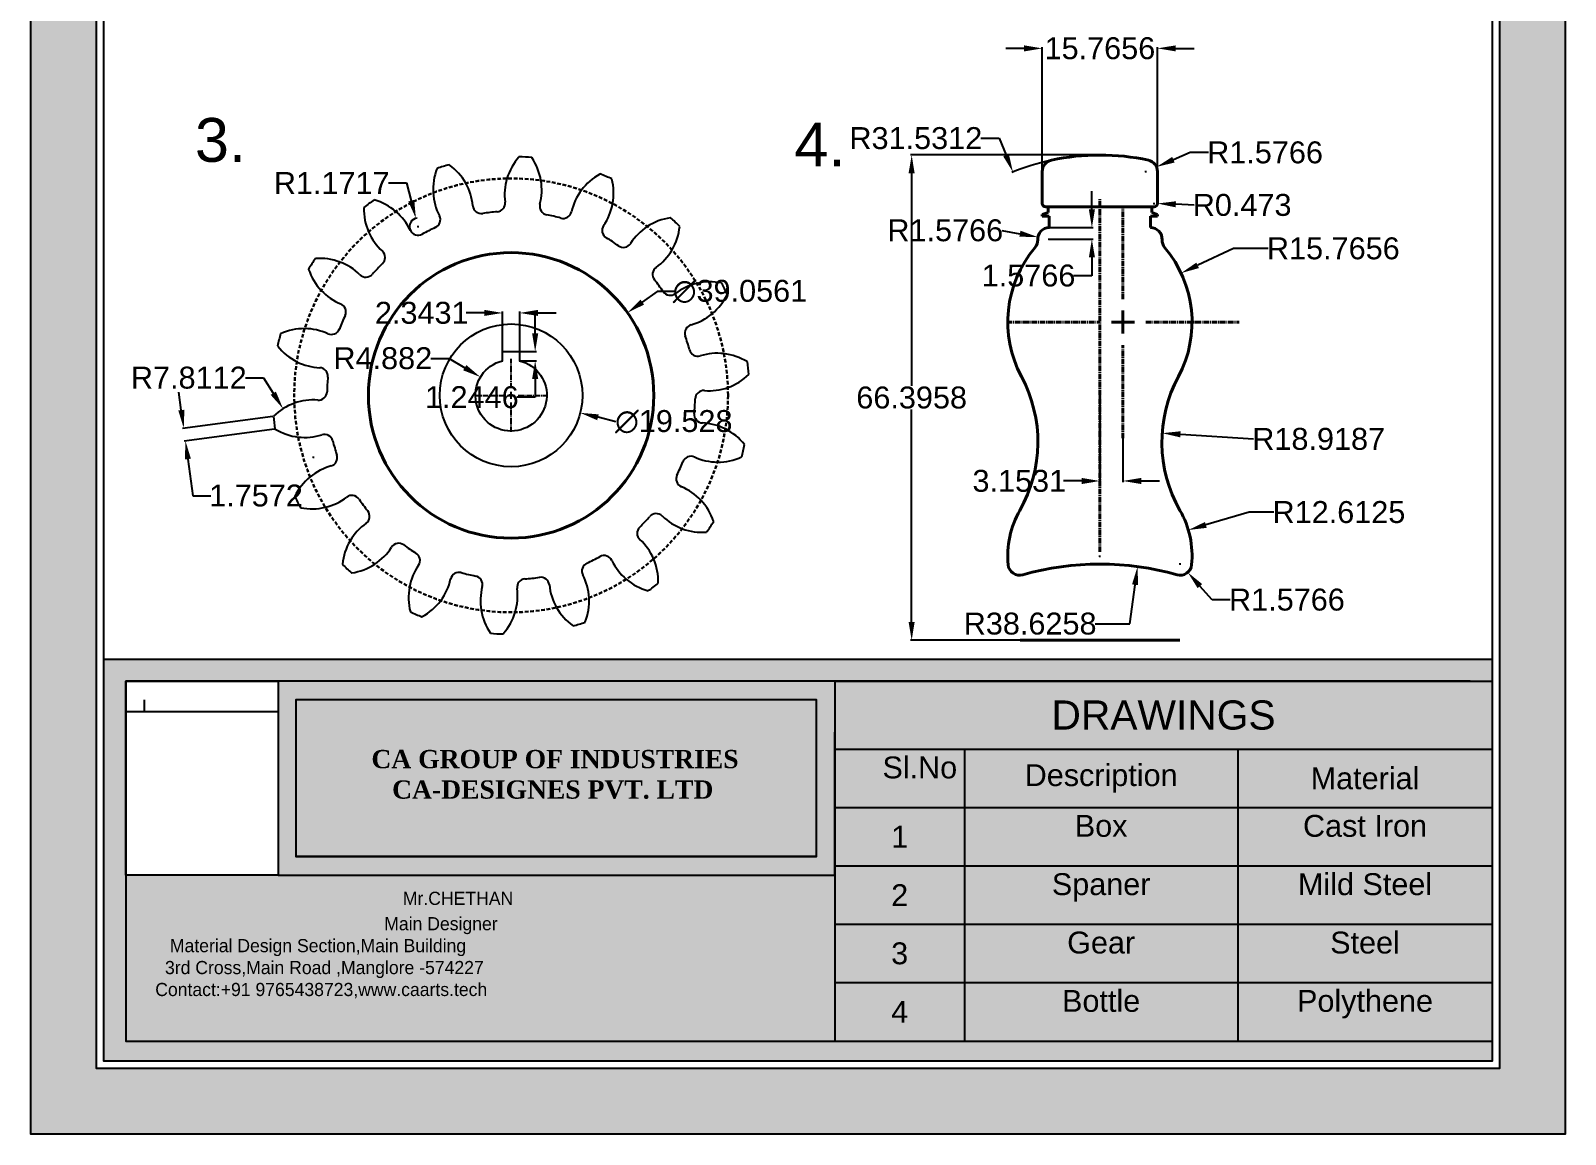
# Model space of a CAD drawing. Header units: centimetres. Extents: x 2415 to 2625, y 2816 to 3113.
# Drawn here: x 2415.3 to 2625.3, y 2815.6 to 2966.6 of the extents above; entities that cross this region are included whole.
import ezdxf

# ---------------------------------------------------------------- set-up
doc = ezdxf.new("R2010")
doc.units = ezdxf.units.CM
doc.linetypes.add('CENTER2', pattern=[1.125, 0.75, -0.125, 0.125, -0.125])
doc.linetypes.add('DASHED', pattern=[0.75, 0.5, -0.25])
doc.layers.add('dashedc', color=255, linetype='DASHED', lineweight=30)
doc.layers.add('Layer1', color=7, linetype='Continuous', lineweight=40)
doc.layers.add('dimensions', color=210, linetype='Continuous')
doc.styles.get("Standard").update_dxf_attribs({"font": 'arial.ttf'})
doc.dimstyles.get("Standard").update_dxf_attribs({"dimtxt": 3, "dimasz": 2.5, "dimexe": 0.18, "dimexo": 0.0625, "dimgap": 0.09, "dimtad": 0, "dimtih": 1, "dimtoh": 1, "dimdec": 4, "dimdsep": 46, "dimtxsty": 'Standard', "dimcen": 0.09, "dimadec": 0, "dimazin": 0, "dimtfac": 1, "dimtdec": 4, "dimtofl": 0, "dimtmove": 0, "dimatfit": 3, "dimfxl": 1, "dimtolj": 1, "dimtzin": 0, "dimarcsym": 0})
picture_1 = doc.add_image_def('image1.png', size_in_pixel=(343, 436))

# ---------------------------------------------------------------- blocks, each defined once
blk = doc.blocks.new('*T2')
at = {"color": 0, "linetype": 'ByBlock', "lineweight": -2, "transparency": 16777216}
for p, q in [((0, 0), (89.96, 0)), ((0, 0), (0, -49.24)), ((89.96, 0), (89.96, -49.24)), ((0, -9.31), (89.96, -9.31)), ((17.74, -9.31), (17.74, -49.24)), ((55.15, -9.31), (55.15, -49.24)), ((0, -17.3), (89.96, -17.3)), ((0, -25.28), (89.96, -25.28)), ((0, -33.27), (89.96, -33.27)), ((0, -41.25), (89.96, -41.25)), ((0, -49.24), (89.96, -49.24))]:
    blk.add_line(p, q, dxfattribs=at)
at = {"color": 0, "transparency": 16777216}
for s, insert, char_height, width, attachment_point in [('DRAWINGS', (44.98, -4.66), 3.992, 87.9621, 5), ('Sl.No', (16.74, -10.31), 2.994, 15.7439, 3), ('Description', (36.44, -13.31), 2.9941, 35.4092, 5), ('Material', (72.55, -13.31), 2.994, 32.817, 5), ('Box', (36.44, -18.3), 2.994, 35.4092, 2), ('Cast Iron', (72.55, -18.3), 2.994, 32.817, 2), ('1', (8.87, -21.29), 2.99, 15.7439, 5), ('Spaner', (36.44, -26.28), 2.994, 35.4092, 2), ('Mild Steel', (72.55, -26.28), 2.994, 32.817, 2), ('2', (8.87, -29.28), 2.99, 15.7439, 5), ('3', (8.87, -37.26), 2.99, 15.7439, 5), ('Gear', (36.44, -34.27), 2.994, 35.4092, 2), ('Steel', (72.55, -34.27), 2.994, 32.817, 2), ('4', (8.87, -45.24), 2.99, 15.7439, 5), ('Bottle', (36.44, -42.25), 2.994, 35.4092, 2), ('Polythene', (72.55, -42.25), 2.994, 32.817, 2)]:
    blk.add_mtext(s, dxfattribs=dict(at, insert=insert, char_height=char_height, width=width, attachment_point=attachment_point))
blk = doc.blocks.new('*U93')
for centre, radius, start, end in [((5.47, -2.52), 7.81, 118.5581, 143.3417), ((5.47, -2.52), 7.81, 118.2649, 118.5581), ((-10.42, -25.93), 32.66, 65.0383, 68.0778), ((5.47, -2.52), 7.81, 143.3417, 167.356), ((-4.2, 1.72), 7.81, 349.4948, 14.4891), ((-4.2, 1.72), 7.81, 325.5403, 349.4948), ((-3.29, -0.55), 1.17, 254.3174, 347.356), ((3.21, -3.36), 1.17, 145.5403, 238.8798)]:
    blk.add_arc(centre, radius, start, end)
blk = doc.blocks.new('*U95')
at = {"color": 0, "linetype": 'ByBlock', "lineweight": -2, "transparency": 16777216}
for p, rotation in [((570.35, 280.6), 20.00000000000003), ((560.75, 279.24), 40.00000000000001), ((552.19, 274.66), 59.99999999999999), ((588.09, 273.48), 340), ((545.7, 267.44), 80.00000000000003), ((594.08, 265.84), 320.0000000000001), ((542.09, 258.43), 100), ((597.1, 256.62), 300.0000000000001), ((541.77, 248.73), 120), ((596.78, 246.92), 280), ((544.78, 239.51), 140), ((593.16, 237.91), 260), ((550.77, 231.87), 160), ((586.68, 230.68), 239.9999999999999), ((559.01, 226.74), 180), ((578.12, 226.11), 220), ((568.51, 224.74), 200)]:
    blk.add_blockref('*U93', p, dxfattribs=dict(at, rotation=rotation))
blk.add_blockref('*U93', (579.85, 278.6), dxfattribs=at)
blk = doc.blocks.new('*U96')
at = {"color": 0, "linetype": 'CENTER2', "transparency": 16777216}
for p, q in [((0, 0.98), (0, 5)), ((-5, 0), (-0.98, 0)), ((0.98, 0), (5, 0)), ((0, -5), (0, -0.98))]:
    blk.add_line(p, q, dxfattribs=at)
at = {"color": 0, "linetype": 'Continuous', "transparency": 16777216}
for p, q in [((-0.49, 0), (0.49, 0)), ((0, -0.49), (0, 0.49))]:
    blk.add_line(p, q, dxfattribs=at)
blk = doc.blocks.new('*D97')
at = {"layer": 'Defpoints', "color": 0, "transparency": 16777216}
for p in [(2497.01, 2927.97), (2465.17, 2905.35)]:
    blk.add_point(p, dxfattribs=at)
at = {"layer": 'dimensions', "color": 0, "lineweight": -2, "transparency": 16777216}
for p, q in [((2501.08, 2930.87), (2499.04, 2929.42)), ((2503.58, 2930.87), (2501.08, 2930.87)), ((2481, 2916.66), (2481.18, 2916.66)), ((2481.09, 2916.57), (2481.09, 2916.75))]:
    blk.add_line(p, q, dxfattribs=at)
at = {"layer": 'dimensions', "color": 0, "transparency": 16777216}
blk.add_solid([(2498.8, 2929.76), (2499.28, 2929.08), (2497.01, 2927.97)], dxfattribs=at)
at = {"layer": 'dimensions', "color": 0, "transparency": 16777216, "insert": (2512.41, 2930.87), "char_height": 3, "attachment_point": 5}
blk.add_mtext('\\A1;∅39.0561', dxfattribs=at)
blk = doc.blocks.new('*D98')
at = {"layer": 'Defpoints', "color": 0, "transparency": 16777216}
for p in [(2471.62, 2919.06), (2490.55, 2914.27)]:
    blk.add_point(p, dxfattribs=at)
at = {"layer": 'dimensions', "color": 0, "lineweight": -2, "transparency": 16777216}
for p, q in [((2481, 2916.66), (2481.18, 2916.66)), ((2481.09, 2916.57), (2481.09, 2916.75)), ((2495.4, 2913.05), (2492.98, 2913.66))]:
    blk.add_line(p, q, dxfattribs=at)
at = {"layer": 'dimensions', "color": 0, "transparency": 16777216}
blk.add_solid([(2493.08, 2914.06), (2492.87, 2913.26), (2490.55, 2914.27)], dxfattribs=at)
at = {"layer": 'dimensions', "color": 0, "transparency": 16777216, "insert": (2503.35, 2913.05), "char_height": 3, "attachment_point": 5}
blk.add_mtext('\\A1;∅19.528', dxfattribs=at)
blk = doc.blocks.new('*D99')
at = {"layer": 'Defpoints', "color": 0, "transparency": 16777216}
for p in [(2476.89, 2919.17), (2481.09, 2916.66)]:
    blk.add_point(p, dxfattribs=at)
at = {"layer": 'dimensions', "color": 0, "lineweight": -2, "transparency": 16777216}
for p, q in [((2470.1, 2921.73), (2472.6, 2921.73)), ((2472.6, 2921.73), (2474.75, 2920.45)), ((2481, 2916.66), (2481.18, 2916.66)), ((2481.09, 2916.57), (2481.09, 2916.75))]:
    blk.add_line(p, q, dxfattribs=at)
at = {"layer": 'dimensions', "color": 0, "transparency": 16777216}
blk.add_solid([(2474.96, 2920.81), (2474.53, 2920.09), (2476.89, 2919.17)], dxfattribs=at)
at = {"layer": 'dimensions', "color": 0, "transparency": 16777216, "insert": (2463.53, 2921.73), "char_height": 3, "attachment_point": 5}
blk.add_mtext('\\A1;R4.882', dxfattribs=at)
blk = doc.blocks.new('*D100')
at = {"layer": 'Defpoints', "color": 0, "transparency": 16777216}
for p in [(2482.26, 2922.65), (2482.26, 2921.4), (2484.38, 2921.4)]:
    blk.add_point(p, dxfattribs=at)
at = {"layer": 'dimensions', "color": 0, "lineweight": -2, "transparency": 16777216}
for p, q in [((2484.38, 2925.15), (2484.38, 2927.65)), ((2482.32, 2922.65), (2484.56, 2922.65)), ((2482.32, 2921.4), (2484.56, 2921.4)), ((2484.38, 2918.9), (2484.38, 2916.4)), ((2484.38, 2916.4), (2481.88, 2916.4))]:
    blk.add_line(p, q, dxfattribs=at)
at = {"layer": 'dimensions', "color": 0, "transparency": 16777216}
for points in [[(2483.96, 2925.15), (2484.8, 2925.15), (2484.38, 2922.65)], [(2483.96, 2918.9), (2484.8, 2918.9), (2484.38, 2921.4)]]:
    blk.add_solid(points, dxfattribs=at)
at = {"layer": 'dimensions', "color": 0, "transparency": 16777216, "insert": (2475.71, 2916.4), "char_height": 3, "attachment_point": 5}
blk.add_mtext('\\A1;1.2446', dxfattribs=at)
blk = doc.blocks.new('*D101')
at = {"layer": 'Defpoints', "color": 0, "transparency": 16777216}
for p in [(2479.92, 2927.94), (2479.92, 2922.65), (2482.26, 2922.65)]:
    blk.add_point(p, dxfattribs=at)
at = {"layer": 'dimensions', "color": 0, "lineweight": -2, "transparency": 16777216}
for p, q in [((2477.42, 2927.94), (2474.92, 2927.94)), ((2479.92, 2922.71), (2479.92, 2928.12)), ((2482.26, 2922.71), (2482.26, 2928.12)), ((2484.76, 2927.94), (2487.26, 2927.94))]:
    blk.add_line(p, q, dxfattribs=at)
at = {"layer": 'dimensions', "color": 0, "transparency": 16777216}
for points in [[(2477.42, 2928.36), (2477.42, 2927.53), (2479.92, 2927.94)], [(2484.76, 2928.36), (2484.76, 2927.53), (2482.26, 2927.94)]]:
    blk.add_solid(points, dxfattribs=at)
at = {"layer": 'dimensions', "color": 0, "transparency": 16777216, "insert": (2468.86, 2927.94), "char_height": 3, "attachment_point": 5}
blk.add_mtext('\\A1;2.3431', dxfattribs=at)
blk = doc.blocks.new('*D102')
at = {"layer": 'Defpoints', "color": 0, "transparency": 16777216}
for p in [(2468.06, 2940.88), (2468.35, 2939.75)]:
    blk.add_point(p, dxfattribs=at)
at = {"layer": 'dimensions', "color": 0, "lineweight": -2, "transparency": 16777216}
for p, q in [((2464.29, 2945.72), (2466.79, 2945.72)), ((2466.79, 2945.72), (2467.42, 2943.3)), ((2468.26, 2939.75), (2468.44, 2939.75)), ((2468.35, 2939.66), (2468.35, 2939.84))]:
    blk.add_line(p, q, dxfattribs=at)
blk.add_arc((2468.35, 2939.75), 1.17, 95.8715, 202.484, dxfattribs=at)
at = {"layer": 'dimensions', "color": 0, "transparency": 16777216}
blk.add_solid([(2467.83, 2943.41), (2467.02, 2943.19), (2468.06, 2940.88)], dxfattribs=at)
at = {"layer": 'dimensions', "color": 0, "transparency": 16777216, "insert": (2456.54, 2945.72), "char_height": 3, "attachment_point": 5}
blk.add_mtext('\\A1;R1.1717', dxfattribs=at)
blk = doc.blocks.new('*D103')
at = {"layer": 'Defpoints', "color": 0, "transparency": 16777216}
for p in [(2449.88, 2914.84), (2454.03, 2908.22)]:
    blk.add_point(p, dxfattribs=at)
at = {"layer": 'dimensions', "color": 0, "lineweight": -2, "transparency": 16777216}
for p, q in [((2444.72, 2919.07), (2447.22, 2919.07)), ((2447.22, 2919.07), (2448.55, 2916.96)), ((2453.94, 2908.22), (2454.12, 2908.22)), ((2454.03, 2908.13), (2454.03, 2908.31))]:
    blk.add_line(p, q, dxfattribs=at)
at = {"layer": 'dimensions', "color": 0, "transparency": 16777216}
blk.add_solid([(2448.9, 2917.18), (2448.19, 2916.73), (2449.88, 2914.84)], dxfattribs=at)
at = {"layer": 'dimensions', "color": 0, "transparency": 16777216, "insert": (2436.98, 2919.07), "char_height": 3, "attachment_point": 5}
blk.add_mtext('\\A1;R7.8112', dxfattribs=at)
blk = doc.blocks.new('*D104')
at = {"layer": 'Defpoints', "color": 0, "transparency": 16777216}
for p in [(2448.56, 2913.8), (2436.29, 2912.16), (2448.79, 2912.05)]:
    blk.add_point(p, dxfattribs=at)
at = {"layer": 'dimensions', "color": 0, "lineweight": -2, "transparency": 16777216}
for p, q in [((2435.96, 2914.64), (2435.63, 2917.12)), ((2448.49, 2913.79), (2436.11, 2912.14)), ((2448.73, 2912.05), (2436.35, 2910.4)), ((2436.85, 2907.94), (2437.52, 2902.94)), ((2437.52, 2902.94), (2440.02, 2902.94))]:
    blk.add_line(p, q, dxfattribs=at)
at = {"layer": 'dimensions', "color": 0, "transparency": 16777216}
for points in [[(2436.38, 2914.7), (2435.55, 2914.59), (2436.29, 2912.16)], [(2437.27, 2908), (2436.44, 2907.89), (2436.53, 2910.42)]]:
    blk.add_solid(points, dxfattribs=at)
at = {"layer": 'dimensions', "color": 0, "transparency": 16777216, "insert": (2446.18, 2902.94), "char_height": 3, "attachment_point": 5}
blk.add_mtext('\\A1;1.7572', dxfattribs=at)
blk = doc.blocks.new('*D125')
at = {"layer": 'Defpoints', "color": 0, "transparency": 16777216}
for p in [(2567.96, 2947.3), (2569.41, 2947.92)]:
    blk.add_point(p, dxfattribs=at)
at = {"layer": 'dimensions', "color": 0, "lineweight": -2, "transparency": 16777216}
for p, q in [((2574.01, 2949.89), (2571.71, 2948.91)), ((2576.51, 2949.89), (2574.01, 2949.89)), ((2567.87, 2947.3), (2568.05, 2947.3)), ((2567.96, 2947.21), (2567.96, 2947.39))]:
    blk.add_line(p, q, dxfattribs=at)
at = {"layer": 'dimensions', "color": 0, "transparency": 16777216}
blk.add_solid([(2571.55, 2949.29), (2571.88, 2948.52), (2569.41, 2947.92)], dxfattribs=at)
at = {"layer": 'dimensions', "color": 0, "transparency": 16777216, "insert": (2584.26, 2949.89), "char_height": 3, "attachment_point": 5}
blk.add_mtext('\\A1;R1.5766', dxfattribs=at)
blk = doc.blocks.new('*D126')
at = {"layer": 'Defpoints', "color": 0, "transparency": 16777216}
for p in [(2569.07, 2942.92), (2569.54, 2942.91)]:
    blk.add_point(p, dxfattribs=at)
at = {"layer": 'dimensions', "color": 0, "lineweight": -2, "transparency": 16777216}
for p, q in [((2568.98, 2942.92), (2569.16, 2942.92)), ((2569.07, 2942.83), (2569.07, 2943.01)), ((2574.54, 2942.7), (2572.04, 2942.8))]:
    blk.add_line(p, q, dxfattribs=at)
at = {"layer": 'dimensions', "color": 0, "transparency": 16777216}
blk.add_solid([(2572.06, 2943.22), (2572.02, 2942.39), (2569.54, 2942.91)], dxfattribs=at)
at = {"layer": 'dimensions', "color": 0, "transparency": 16777216, "insert": (2581.12, 2942.7), "char_height": 3, "attachment_point": 5}
blk.add_mtext('\\A1;R0.473', dxfattribs=at)
blk = doc.blocks.new('*D127')
at = {"layer": 'Defpoints', "color": 0, "transparency": 16777216}
for p in [(2572.77, 2933.39), (2558.51, 2926.69)]:
    blk.add_point(p, dxfattribs=at)
at = {"layer": 'dimensions', "color": 0, "lineweight": -2, "transparency": 16777216}
for p, q in [((2579.94, 2936.76), (2575.04, 2934.46)), ((2584.68, 2936.76), (2579.94, 2936.76)), ((2558.42, 2926.69), (2558.6, 2926.69)), ((2558.51, 2926.6), (2558.51, 2926.78))]:
    blk.add_line(p, q, dxfattribs=at)
at = {"layer": 'dimensions', "color": 0, "transparency": 16777216}
blk.add_solid([(2574.86, 2934.83), (2575.21, 2934.08), (2572.77, 2933.39)], dxfattribs=at)
at = {"layer": 'dimensions', "color": 0, "transparency": 16777216, "insert": (2593.6, 2936.76), "char_height": 3, "attachment_point": 5}
blk.add_mtext('\\A1;R15.7656', dxfattribs=at)
blk = doc.blocks.new('*D128')
at = {"layer": 'Defpoints', "color": 0, "transparency": 16777216}
for p in [(2573.76, 2898.24), (2561.66, 2894.68)]:
    blk.add_point(p, dxfattribs=at)
at = {"layer": 'dimensions', "color": 0, "lineweight": -2, "transparency": 16777216}
for p, q in [((2582.07, 2900.68), (2576.16, 2898.94)), ((2585.45, 2900.68), (2582.07, 2900.68)), ((2561.57, 2894.68), (2561.75, 2894.68)), ((2561.66, 2894.59), (2561.66, 2894.77))]:
    blk.add_line(p, q, dxfattribs=at)
at = {"layer": 'dimensions', "color": 0, "transparency": 16777216}
blk.add_solid([(2576.04, 2899.34), (2576.27, 2898.54), (2573.76, 2898.24)], dxfattribs=at)
at = {"layer": 'dimensions', "color": 0, "transparency": 16777216, "insert": (2594.37, 2900.68), "char_height": 3, "attachment_point": 5}
blk.add_mtext('\\A1;R12.6125', dxfattribs=at)
blk = doc.blocks.new('*D129')
at = {"layer": 'Defpoints', "color": 0, "transparency": 16777216}
for p in [(2570.18, 2911.49), (2589.06, 2910.28)]:
    blk.add_point(p, dxfattribs=at)
at = {"layer": 'dimensions', "color": 0, "lineweight": -2, "transparency": 16777216}
blk.add_line((2582.68, 2910.69), (2572.68, 2911.33), dxfattribs=at)
at = {"layer": 'dimensions', "color": 0, "transparency": 16777216}
blk.add_solid([(2572.7, 2911.75), (2572.65, 2910.92), (2570.18, 2911.49)], dxfattribs=at)
at = {"layer": 'dimensions', "color": 0, "transparency": 16777216, "insert": (2591.6, 2910.69), "char_height": 3, "attachment_point": 5}
blk.add_mtext('\\A1;R18.9187', dxfattribs=at)
blk = doc.blocks.new('*D130')
at = {"layer": 'Defpoints', "color": 0, "transparency": 16777216}
for p in [(2566.81, 2893.23), (2561.66, 2854.95)]:
    blk.add_point(p, dxfattribs=at)
at = {"layer": 'dimensions', "color": 0, "lineweight": -2, "transparency": 16777216}
for p, q in [((2565.76, 2885.42), (2566.48, 2890.76)), ((2561.03, 2885.42), (2565.76, 2885.42))]:
    blk.add_line(p, q, dxfattribs=at)
at = {"layer": 'dimensions', "color": 0, "transparency": 16777216}
blk.add_solid([(2566.06, 2890.81), (2566.89, 2890.7), (2566.81, 2893.23)], dxfattribs=at)
at = {"layer": 'dimensions', "color": 0, "transparency": 16777216, "insert": (2552.11, 2885.42), "char_height": 3, "attachment_point": 5}
blk.add_mtext('\\A1;R38.6258', dxfattribs=at)
blk = doc.blocks.new('*D131')
at = {"layer": 'Defpoints', "color": 0, "transparency": 16777216}
for p in [(2572.64, 2893.63), (2573.69, 2892.44)]:
    blk.add_point(p, dxfattribs=at)
at = {"layer": 'dimensions', "color": 0, "lineweight": -2, "transparency": 16777216}
for p, q in [((2572.55, 2893.63), (2572.73, 2893.63)), ((2572.64, 2893.54), (2572.64, 2893.72)), ((2577, 2888.7), (2575.34, 2890.57)), ((2579.5, 2888.7), (2577, 2888.7))]:
    blk.add_line(p, q, dxfattribs=at)
at = {"layer": 'dimensions', "color": 0, "transparency": 16777216}
blk.add_solid([(2575.65, 2890.85), (2575.03, 2890.29), (2573.69, 2892.44)], dxfattribs=at)
at = {"layer": 'dimensions', "color": 0, "transparency": 16777216, "insert": (2587.25, 2888.7), "char_height": 3, "attachment_point": 5}
blk.add_mtext('\\A1;R1.5766', dxfattribs=at)
blk = doc.blocks.new('*D132')
at = {"layer": 'Defpoints', "color": 0, "transparency": 16777216}
for p in [(2553.17, 2938.32), (2554.72, 2938.04)]:
    blk.add_point(p, dxfattribs=at)
at = {"layer": 'dimensions', "color": 0, "lineweight": -2, "transparency": 16777216}
for p, q in [((2548.25, 2939.23), (2550.71, 2938.78)), ((2554.63, 2938.04), (2554.81, 2938.04)), ((2554.72, 2937.95), (2554.72, 2938.13))]:
    blk.add_line(p, q, dxfattribs=at)
at = {"layer": 'dimensions', "color": 0, "transparency": 16777216}
blk.add_solid([(2550.79, 2939.19), (2550.64, 2938.37), (2553.17, 2938.32)], dxfattribs=at)
at = {"layer": 'dimensions', "color": 0, "transparency": 16777216, "insert": (2540.5, 2939.23), "char_height": 3, "attachment_point": 5}
blk.add_mtext('\\A1;R1.5766', dxfattribs=at)
blk = doc.blocks.new('*U123')
at = {"layer": 'Layer1', "color": 0, "linetype": 'CENTER2', "transparency": 16777216}
for p, q in [((0, 3.15), (0, 15.89)), ((-15.89, 0), (-3.15, 0)), ((3.15, 0), (15.89, 0)), ((0, -15.89), (0, -3.15))]:
    blk.add_line(p, q, dxfattribs=at)
at = {"layer": 'Layer1', "color": 0, "linetype": 'Continuous', "transparency": 16777216}
for p, q in [((-1.58, 0), (1.58, 0)), ((0, -1.58), (0, 1.58))]:
    blk.add_line(p, q, dxfattribs=at)
blk = doc.blocks.new('*U124')
at = {"layer": 'Layer1', "color": 0, "linetype": 'CENTER2', "transparency": 16777216}
blk.add_line((0, -22.02), (0, 26.32), dxfattribs=at)
blk = doc.blocks.new('*D133')
at = {"layer": 'Defpoints', "color": 0, "transparency": 16777216}
for p in [(2569.54, 2964.14), (2553.78, 2945.11), (2569.54, 2945.11)]:
    blk.add_point(p, dxfattribs=at)
at = {"layer": 'dimensions', "color": 0, "lineweight": -2, "transparency": 16777216}
for p, q in [((2551.28, 2964.14), (2548.78, 2964.14)), ((2553.78, 2945.17), (2553.78, 2964.32)), ((2569.54, 2945.17), (2569.54, 2964.32)), ((2572.04, 2964.14), (2574.54, 2964.14))]:
    blk.add_line(p, q, dxfattribs=at)
at = {"layer": 'dimensions', "color": 0, "transparency": 16777216}
for points in [[(2551.28, 2964.55), (2551.28, 2963.72), (2553.78, 2964.14)], [(2572.04, 2964.55), (2572.04, 2963.72), (2569.54, 2964.14)]]:
    blk.add_solid(points, dxfattribs=at)
at = {"layer": 'dimensions', "color": 0, "transparency": 16777216, "insert": (2561.66, 2964.14), "char_height": 3, "attachment_point": 5}
blk.add_mtext('\\A1;15.7656', dxfattribs=at)
blk = doc.blocks.new('*D134')
at = {"layer": 'Defpoints', "color": 0, "transparency": 16777216}
for p in [(2535.9, 2949.55), (2561.66, 2949.55), (2561.66, 2883.15)]:
    blk.add_point(p, dxfattribs=at)
at = {"layer": 'dimensions', "color": 0, "lineweight": -2, "transparency": 16777216}
for p, q in [((2561.6, 2949.55), (2535.72, 2949.55)), ((2535.9, 2947.05), (2535.9, 2917.97)), ((2535.9, 2885.65), (2535.9, 2914.73)), ((2561.6, 2883.15), (2535.72, 2883.15))]:
    blk.add_line(p, q, dxfattribs=at)
at = {"layer": 'dimensions', "color": 0, "transparency": 16777216}
for points in [[(2535.48, 2947.05), (2536.31, 2947.05), (2535.9, 2949.55)], [(2535.48, 2885.65), (2536.31, 2885.65), (2535.9, 2883.15)]]:
    blk.add_solid(points, dxfattribs=at)
at = {"layer": 'dimensions', "color": 0, "transparency": 16777216, "insert": (2535.9, 2916.35), "char_height": 3, "attachment_point": 5}
blk.add_mtext('\\A1;66.3958', dxfattribs=at)
blk = doc.blocks.new('*D135')
at = {"layer": 'Defpoints', "color": 0, "transparency": 16777216}
for p in [(2554.72, 2939.61), (2554.72, 2938.04), (2560.56, 2938.04)]:
    blk.add_point(p, dxfattribs=at)
at = {"layer": 'dimensions', "color": 0, "lineweight": -2, "transparency": 16777216}
for p, q in [((2560.56, 2942.11), (2560.56, 2944.61)), ((2554.78, 2939.61), (2560.74, 2939.61)), ((2554.78, 2938.04), (2560.74, 2938.04)), ((2560.56, 2935.54), (2560.56, 2933.04)), ((2560.56, 2933.04), (2558.06, 2933.04))]:
    blk.add_line(p, q, dxfattribs=at)
at = {"layer": 'dimensions', "color": 0, "transparency": 16777216}
for points in [[(2560.15, 2942.11), (2560.98, 2942.11), (2560.56, 2939.61)], [(2560.15, 2935.54), (2560.98, 2935.54), (2560.56, 2938.04)]]:
    blk.add_solid(points, dxfattribs=at)
at = {"layer": 'dimensions', "color": 0, "transparency": 16777216, "insert": (2551.89, 2933.04), "char_height": 3, "attachment_point": 5}
blk.add_mtext('\\A1;1.5766', dxfattribs=at)
blk = doc.blocks.new('*D136')
at = {"layer": 'Defpoints', "color": 0, "transparency": 16777216}
for p in [(2549.76, 2947.21), (2561.66, 2918.02)]:
    blk.add_point(p, dxfattribs=at)
at = {"layer": 'dimensions', "color": 0, "lineweight": -2, "transparency": 16777216}
for p, q in [((2545.37, 2951.84), (2547.87, 2951.84)), ((2547.87, 2951.84), (2548.81, 2949.53)), ((2561.57, 2918.02), (2561.75, 2918.02)), ((2561.66, 2917.93), (2561.66, 2918.11))]:
    blk.add_line(p, q, dxfattribs=at)
blk.add_arc((2561.66, 2918.02), 31.53, 102.2668, 112.504, dxfattribs=at)
at = {"layer": 'dimensions', "color": 0, "transparency": 16777216}
blk.add_solid([(2549.2, 2949.69), (2548.43, 2949.37), (2549.76, 2947.21)], dxfattribs=at)
at = {"layer": 'dimensions', "color": 0, "transparency": 16777216, "insert": (2536.47, 2951.84), "char_height": 3, "attachment_point": 5}
blk.add_mtext('\\A1;R31.5312', dxfattribs=at)
blk = doc.blocks.new('*D137')
at = {"layer": 'Defpoints', "color": 0, "transparency": 16777216}
for p in [(2561.66, 2917.27), (2564.81, 2910.8), (2561.66, 2904.95)]:
    blk.add_point(p, dxfattribs=at)
at = {"layer": 'dimensions', "color": 0, "lineweight": -2, "transparency": 16777216}
for p, q in [((2561.66, 2917.21), (2561.66, 2904.77)), ((2564.81, 2910.74), (2564.81, 2904.77)), ((2559.16, 2904.95), (2556.66, 2904.95)), ((2567.31, 2904.95), (2569.81, 2904.95))]:
    blk.add_line(p, q, dxfattribs=at)
at = {"layer": 'dimensions', "color": 0, "transparency": 16777216}
for points in [[(2559.16, 2905.37), (2559.16, 2904.53), (2561.66, 2904.95)], [(2567.31, 2905.37), (2567.31, 2904.53), (2564.81, 2904.95)]]:
    blk.add_solid(points, dxfattribs=at)
at = {"layer": 'dimensions', "color": 0, "transparency": 16777216, "insert": (2550.63, 2904.95), "char_height": 3, "attachment_point": 5}
blk.add_mtext('\\A1;3.1531', dxfattribs=at)

msp = doc.modelspace()

# ---------------------------------------------------------------- hatches: boundary and pattern name
h = msp.add_hatch(color=140)
h.dxf.hatch_style = 1
h.paths.add_polyline_path([(2625.34675, 3112.56413), (2415.34675, 3112.56413), (2415.34675, 2815.56413), (2625.34675, 2815.56413)])
h.paths.add_polyline_path([(2424.34675, 3103.56413), (2616.34675, 3103.56413), (2616.34675, 2824.56413), (2424.34675, 2824.56413)], flags=16)
h.paths.add_polyline_path([(2425.34675, 3102.56413), (2615.34675, 3102.56413), (2615.34675, 2825.56413), (2425.34675, 2825.56413), (2425.34675, 2880.56413)], flags=0)
h.paths.add_polyline_path([(2428.34675, 2877.56413), (2449.2135, 2877.56413), (2525.3886, 2877.56413), (2525.3886, 2851.03963), (2449.2135, 2851.03963), (2428.34675, 2851.03963)], flags=0)
h.paths.add_polyline_path([(2451.63206, 2875.02012), (2522.8576, 2875.02012), (2522.8576, 2853.58365), (2451.63206, 2853.58365)], flags=0)
h.paths.add_polyline_path([(2431.34289, 2832.03454), (2520.76905, 2832.03454), (2520.76905, 2850.7351), (2431.34289, 2850.7351)], flags=8)
h.paths.add_polyline_path([(2461.07859, 2860.13323), (2513.13169, 2860.13323), (2513.13169, 2869.53902), (2461.07859, 2869.53902)], flags=8)
h = msp.add_hatch(color=130)
h.dxf.hatch_style = 1
h.paths.add_polyline_path([(2425.34675, 2825.56413), (2615.34675, 2825.56413), (2615.34675, 2880.56413), (2425.34675, 2880.56413)])
h.paths.add_polyline_path([(2428.34675, 2851.03963), (2428.34675, 2877.56413), (2449.2135, 2877.56413), (2525.3886, 2877.56413), (2525.3886, 2851.03963), (2449.2135, 2851.03963)], flags=16)
h.paths.add_polyline_path([(2461.07859, 2860.13323), (2513.13169, 2860.13323), (2513.13169, 2869.53902), (2461.07859, 2869.53902)], flags=8)
h = msp.add_hatch(color=140)
h.dxf.hatch_style = 1
h.paths.add_polyline_path([(2525.3886, 2877.56413), (2449.2135, 2877.56413), (2449.2135, 2851.03963), (2525.3886, 2851.03963), (2525.3886, 2870.57835)])
h.paths.add_polyline_path([(2522.8576, 2875.02012), (2522.8576, 2853.58365), (2451.63206, 2853.58365), (2451.63206, 2875.02012)], flags=16)
h.paths.add_polyline_path([(2461.07859, 2860.13323), (2513.13169, 2860.13323), (2513.13169, 2869.53902), (2461.07859, 2869.53902)], flags=8)
h = msp.add_hatch(color=131)
h.dxf.hatch_style = 1
h.paths.add_polyline_path([(2522.8576, 2875.02012), (2451.63206, 2875.02012), (2451.63206, 2853.58365), (2522.8576, 2853.58365)])

# ---------------------------------------------------------------- linework, layer by layer
for p, q in [((2525.3886, 2877.56413), (2525.3886, 2828.56413)), ((2428.34675, 2873.42144), (2449.2135, 2873.42144)), ((2449.2135, 2870.57835), (2449.2135, 2864.30188)), ((2525.3886, 2851.03963), (2525.3886, 2870.57835)), ((2525.3886, 2864.30188), (2525.3886, 2857.4155)), ((2449.2135, 2851.03963), (2525.3886, 2851.03963)), ((2525.3886, 2844.09), (2525.3886, 2836.26137))]:
    msp.add_line(p, q)
for points in [[(2415.34675, 3112.56413), (2625.34675, 3112.56413), (2625.34675, 2815.56413), (2415.34675, 2815.56413)], [(2424.34675, 3103.56413), (2616.34675, 3103.56413), (2616.34675, 2824.56413), (2424.34675, 2824.56413)], [(2425.34675, 3102.56413), (2615.34675, 3102.56413), (2615.34675, 2825.56413), (2425.34675, 2825.56413)]]:
    msp.add_lwpolyline(points, close=True)
msp.add_lwpolyline([(2482.25833, 2922.64781), (2482.25833, 2921.40318, -8.212491408), (2479.91522, 2921.40378), (2479.91522, 2922.64729)], format="xyb", close=True)
for points in [[(2425.34675, 2825.56413), (2425.34675, 2880.56413), (2615.34675, 2880.56413)], [(2612.34675, 2877.56413), (2428.34675, 2877.56413), (2428.34675, 2828.32834), (2615.34675, 2828.32834)], [(2430.89076, 2875.02012), (2430.89076, 2873.42144)], [(2522.8576, 2853.58365), (2451.63206, 2853.58365), (2522.8576, 2853.58365), (2522.8576, 2875.02012), (2451.63206, 2875.02012), (2451.63206, 2853.58365)]]:
    msp.add_lwpolyline(points)
msp.add_circle((2481.08556, 2916.66412), 9.76402)
for start, end in [(94.3173518, 98.8797969), (74.3173518, 78.8797969), (114.3173518, 118.8797969), (54.3173518, 58.8797969), (134.3173518, 138.8797969), (34.3173518, 38.8797969), (154.3173518, 158.8797969), (14.3173518, 18.8797969), (174.3173518, 178.8797969), (354.3173518, 358.8797969), (194.3173518, 198.8797969), (334.3173518, 338.8797969), (214.3173518, 218.8797969), (314.3173518, 318.8797969), (234.3173518, 238.8797969), (294.3173518, 298.8797969), (254.3173518, 258.8797969), (274.3173518, 278.8797969)]:
    msp.add_arc((2481.08556, 2916.66412), 25.19118, start, end)
at = {"layer": 'dashedc'}
msp.add_circle((2481.08556, 2916.66412), 29.68264, dxfattribs=at)
at = {"layer": 'Layer1'}
for p, q in [((2553.77536, 2942.92481), (2553.77536, 2947.29847)), ((2569.54098, 2947.29847), (2569.54098, 2942.92481)), ((2554.24833, 2942.45184), (2569.06802, 2942.45184)), ((2554.24833, 2942.45184), (2556.14021, 2942.45184)), ((2554.24833, 2942.45184), (2554.56364, 2942.45184)), ((2554.56364, 2942.45184), (2554.56364, 2941.66356)), ((2568.7527, 2942.45184), (2568.7527, 2941.66356)), ((2554.56364, 2941.66356), (2553.77536, 2941.42708)), ((2553.77536, 2941.42708), (2553.77536, 2941.19059)), ((2554.7213, 2941.19059), (2553.77536, 2941.19059)), ((2554.7213, 2941.19059), (2554.7213, 2939.61403)), ((2568.59505, 2941.19059), (2569.54098, 2941.19059)), ((2568.59505, 2941.19059), (2568.59505, 2939.61403)), ((2568.7527, 2941.66356), (2569.54098, 2941.42708)), ((2569.54098, 2941.42708), (2569.54098, 2941.19059)), ((2558.50505, 2926.68622), (2558.50505, 2926.68622)), ((2564.8113, 2926.68622), (2564.8113, 2926.68622)), ((2572.58092, 2883.1506), (2550.73543, 2883.1506)), ((2561.65817, 2883.1506), (2572.58092, 2883.1506))]:
    msp.add_line(p, q, dxfattribs=at)
msp.add_circle((2481.08556, 2916.66412), 19.52805, dxfattribs=at)
for centre, radius, start, end in [((2555.35192, 2947.29847), 1.57656, 102.1531975, 180), ((2561.65817, 2918.01513), 31.53124, 77.8468025, 102.1531975), ((2567.96442, 2947.29847), 1.57656, 0, 77.8468025), ((2554.24833, 2942.92481), 0.47297, 180, 270), ((2569.06802, 2942.92481), 0.47297, 270, 0), ((2551.57175, 2937.88737), 1.57656, 319.7675406, 2.7285046), ((2554.7213, 2938.03747), 1.57656, 90, 182.7285046), ((2568.59505, 2938.03747), 1.57656, 357.2714954, 90), ((2571.7446, 2937.88737), 1.57656, 177.2714954, 220.2324594), ((2564.8113, 2926.68622), 15.76562, 139.7675406, 208.2348146), ((2558.50505, 2926.68622), 15.76562, 331.7651854, 40.2324594), ((2534.25381, 2910.27752), 18.91875, 330.3562799, 28.2348146), ((2589.06254, 2910.27752), 18.91875, 151.7651854, 209.6437201), ((2561.65817, 2894.68201), 12.6125, 150.3562799, 185.4960221), ((2561.65817, 2894.68201), 12.6125, 354.5039779, 29.6437201), ((2550.67297, 2893.62502), 1.57656, 185.4960221, 285.8576241), ((2561.65817, 2854.95264), 38.62578, 74.1423759, 105.8576241), ((2572.64338, 2893.62502), 1.57656, 254.1423759, 354.5039779)]:
    msp.add_arc(centre, radius, start, end, dxfattribs=at)

# ---------------------------------------------------------------- block references
for name, p in [('*U95', (1911.65347, 2663.99049)), ('*T2', (2525.3886, 2877.56413))]:
    msp.add_blockref(name, p)
at = {"linetype": 'CENTER2'}
msp.add_blockref('*U96', (2481.08556, 2916.66412), dxfattribs=at)
at = {"layer": 'Layer1', "linetype": 'CENTER2', "rotation": 8.537736462515939e-07}
msp.add_blockref('*U123', (2564.8113, 2926.68622), dxfattribs=at)
at = {"layer": 'Layer1', "linetype": 'CENTER2'}
msp.add_blockref('*U124', (2561.65817, 2917.27351), dxfattribs=at)

# ---------------------------------------------------------------- texts
at = {"attachment_point": 1}
for s, width, gutter_width, heights, insert, char_height in [('3.', 9.896486, 173.72218, [11.88542], (2437.81705, 2954.61345), 6), ('4.', 9.896486, 173.72218, [11.88542], (2519.85257, 2953.99077), 6), ('{\\fCentury Schoolbook|b1|i0|c0|p18;CA GROUP OF INDUSTRIES\\P   CA-DESIGNES PVT. LTD}', 51.4854161, 12.5, [6.71944], (2461.96909, 2868.15214), 2.5), ('^I^I^I    {\\fBankGothic Md BT|b0|i0|c0|p34;\\H0.72x;\\C7;Mr.CHETHAN\\P^I^I^I  Main Designer\\P   Material Design Section,Main Building\\P  3rd Cross,Main Road ,Manglore -574227\\PContact:+91 9765438723,www.caarts.tech}', 91.4804087, 173.72218, [17.97212], (2432.39022, 2849.44844), 2.5)]:
    msp.add_mtext_dynamic_manual_height_columns(s, width=width, gutter_width=gutter_width, heights=heights, dxfattribs=dict(at, insert=insert, char_height=char_height))

# ---------------------------------------------------------------- dimensions: what is measured, and where the dimension line sits
at = {"layer": 'dimensions'}
for base, p1, p2, picture, middle in [((2569.54098, 2964.13563), (2553.77536, 2945.11164), (2569.54098, 2945.11164), '*D133', (2561.65817, 2964.13563)), ((2479.91522, 2927.9442), (2482.25833, 2922.64781), (2479.91522, 2922.64729), '*D101', (2468.86206, 2927.9442)), ((2561.65817, 2904.95143), (2564.8113, 2910.8006), (2561.65817, 2917.27351), '*D137', (2550.63161, 2904.95143))]:
    dim = msp.add_linear_dim(base=base, p1=p1, p2=p2, dimstyle='Standard', dxfattribs=at)
    dim.commit()
    dim.dimension.update_dxf_attribs({"geometry": picture, "text_midpoint": middle})
for center, mpoint, picture, middle in [((2561.65817, 2918.01513), (2549.75615, 2947.21378), '*D136', (2536.46606, 2951.8439)), ((2567.96442, 2947.29847), (2569.41339, 2947.91979), '*D125', (2584.26041, 2949.89026)), ((2468.35299, 2939.74837), (2468.05618, 2940.88183), '*D102', (2456.53694, 2945.71876)), ((2569.06802, 2942.92481), (2569.54059, 2942.90558), '*D126', (2581.12373, 2942.70228)), ((2554.7213, 2938.03747), (2553.17082, 2938.32305), '*D132', (2540.50187, 2939.22878)), ((2481.08556, 2916.66412), (2476.89468, 2919.16824), '*D99', (2463.5306, 2921.73288)), ((2454.02923, 2908.22381), (2449.87567, 2914.83917), '*D103', (2436.97961, 2919.0737)), ((2572.64338, 2893.62502), (2573.68717, 2892.44348), '*D131', (2587.24919, 2888.69627))]:
    dim = msp.add_radius_dim(center=center, mpoint=mpoint, dimstyle='Standard', dxfattribs=at)
    dim.commit()
    dim.dimension.update_dxf_attribs({"geometry": picture, "text_midpoint": middle})
for base, p1, p2, picture, middle in [((2535.8958, 2949.54637), (2561.65817, 2883.1506), (2561.65817, 2949.54637), '*D134', (2535.8958, 2916.34849)), ((2560.56415, 2938.03747), (2554.7213, 2939.61403), (2554.7213, 2938.03747), '*D135', (2551.88923, 2933.03747)), ((2484.38076, 2921.40318), (2482.25833, 2922.64781), (2482.25833, 2921.40318), '*D100', (2475.70583, 2916.40318))]:
    dim = msp.add_linear_dim(base=base, p1=p1, p2=p2, angle=90, dimstyle='Standard', dxfattribs=at)
    dim.commit()
    dim.dimension.update_dxf_attribs({"geometry": picture, "text_midpoint": middle})
for center, mpoint, picture, middle in [((2558.50505, 2926.68622), (2572.77281, 2933.39337), '*D127', (2593.59749, 2936.76456)), ((2589.06254, 2910.27752), (2570.18277, 2911.49134), '*D129', (2582.68185, 2910.68775)), ((2561.65817, 2894.68201), (2573.75872, 2898.23895), '*D128', (2594.37445, 2900.6816)), ((2561.65817, 2854.95264), (2566.81135, 2893.23312), '*D130', (2552.10635, 2885.42078))]:
    dim = msp.add_radius_dim(center=center, mpoint=mpoint, dimstyle='Standard', dxfattribs=at)
    dim.commit()
    dim.dimension.update_dxf_attribs({"geometry": picture, "text_midpoint": middle, "dimtype": 164})
for p1, p2, picture, middle in [((2465.16564, 2905.35479), (2497.00547, 2927.97345), '*D97', (2512.40663, 2930.86912)), ((2471.61919, 2919.05663), (2490.55192, 2914.27161), '*D98', (2503.3517, 2913.04644))]:
    dim = msp.add_diameter_dim_2p(p1=p1, p2=p2, dimstyle='Standard', dxfattribs=at)
    dim.commit()
    dim.dimension.update_dxf_attribs({"geometry": picture, "text_midpoint": middle})
dim = msp.add_linear_dim(base=(2436.29317, 2912.16373), p1=(2448.78723, 2912.05439), p2=(2448.55534, 2913.79621), angle=97.5832706, dimstyle='Standard', dxfattribs=at)
dim.commit()
dim.dimension.update_dxf_attribs({"geometry": '*D104', "text_midpoint": (2446.18136, 2902.94284), "dimtype": 161})

# ---------------------------------------------------------------- pictures from other files: only their frames are drawn
image = msp.add_image(picture_1, insert=(2428.34675, 2851.03963), size_in_units=(20.86675, 26.5245))
image.dxf.flags = 7

doc.saveas('drawing.dxf')
